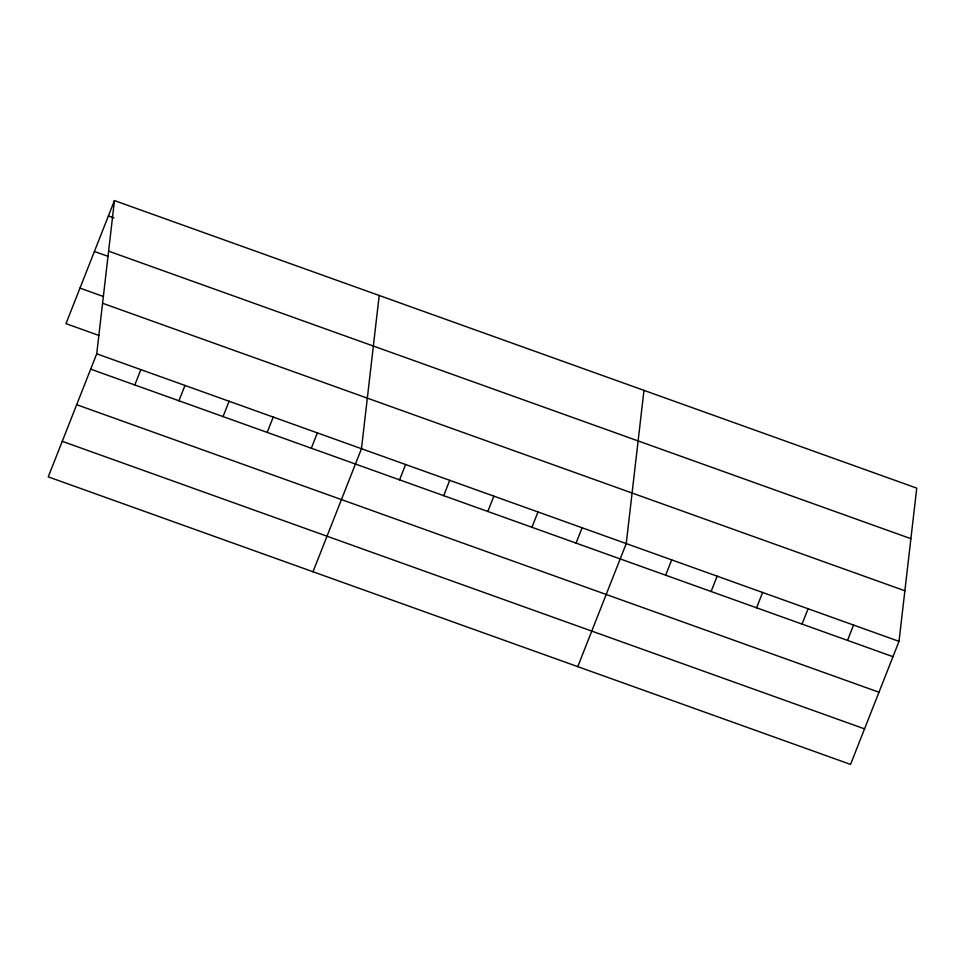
<?xml version="1.0" encoding="UTF-8"?>
<svg xmlns="http://www.w3.org/2000/svg" width="965" height="965" viewBox="0 0 965 965"><rect width="100%" height="100%" fill="white"/><g stroke="black" fill="none" stroke-linecap="round" stroke-linejoin="round"><path stroke-width="1.45" d="M96.729 353.817L114.449 200.587L916.75 488.133L899.018 641.351L850.551 764.413L48.25 476.867L96.729 353.817L899.018 641.351M379.209 295.483L361.477 448.701L313.01 571.763M643.969 390.367L626.237 543.585L577.77 666.646M114.449 200.587L65.982 323.649L99.069 335.506M134.811 384.963L140.854 369.631M178.935 400.777L184.978 385.445M223.06 416.591L229.103 401.259M267.184 432.404L273.228 417.073M311.309 448.23L317.352 432.887M399.57 479.858L405.614 464.515M443.695 495.672L449.738 480.329M487.82 511.486L493.863 496.143M531.944 527.3L537.988 511.957M576.069 543.114L582.112 527.771M665.657 575.224L671.7 559.881M711.121 591.509L717.164 576.177M756.584 607.805L762.627 592.474M802.048 624.102L808.091 608.758M847.511 640.398L853.555 625.055M108.406 215.931L113.93 217.909M108.599 251.153L910.9 538.687M94.401 251.479L108.201 256.425M79.974 288.101L103.424 296.508M102.567 303.251L904.868 590.785M90.686 369.149L892.987 656.683M76.681 404.697L878.982 692.231M62.255 441.319L864.556 728.865"/></g></svg>
